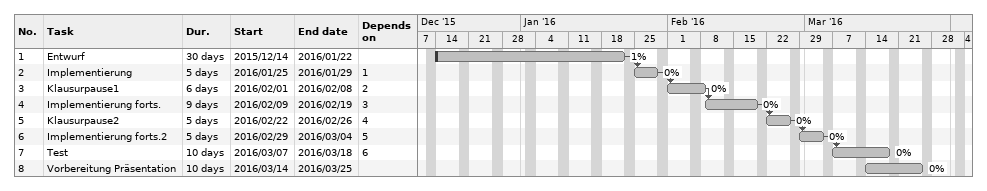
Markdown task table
| ID | Task | Duration | Start | Finish | Predecessors | % complete |
|---|---|---|---|---|---|---|
| 1 | Entwurf | 30d | 2015-12-14 | 2016-01-22 |  | 1 |
| 2 | Implementierung | 5d | 2016-01-25 | 2016-01-29 | 1 | 0 |
| 3 | Klausurpause1 | 6d | 2016-02-01 | 2016-02-08 | 2 | 0 |
| 4 | Implementierung forts. | 9d | 2016-02-09 | 2016-02-19 | 3 | 0 |
| 5 | Klausurpause2 | 5d | 2016-02-22 | 2016-02-26 | 4 | 0 |
| 6 | Implementierung forts.2 | 5d | 2016-02-29 | 2016-03-04 | 5 | 0 |
| 7 | Test | 10d | 2016-03-07 | 2016-03-18 | 6 | 0 |
| 8 | Vorbereitung Präsentation | 10d | 2016-03-14 | 2016-03-25 |  | 0 |
